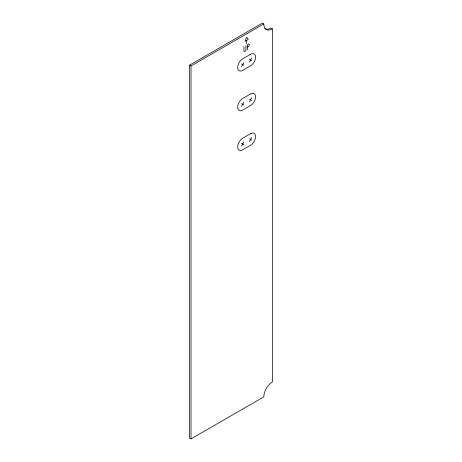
<?xml version="1.0" encoding="UTF-8"?>
<svg xmlns="http://www.w3.org/2000/svg" width="462" height="462" viewBox="0 0 462 462"><rect width="100%" height="100%" fill="white"/><g stroke="black" fill="none" stroke-linecap="round" stroke-linejoin="round"><path stroke-width="0.69" d="M241.534 66.609L243.844 62.601M249.411 62.064L251.726 58.056M241.534 106.306L243.844 102.298M249.411 101.761L251.726 97.753M241.534 146.004L243.844 141.996M249.411 141.453L251.726 137.445M189.587 65.13L262.381 23.1L263.814 23.926A12.156 7.017 -60 0 0 272.413 28.887L272.413 381.987A12.156 7.017 -60 0 0 263.814 396.87L191.02 438.9L189.587 438.074L189.587 65.13L191.02 65.956L263.814 23.926M246.512 40.471L245.004 41.343L246.627 37.156L248.25 39.466L246.627 40.402L246.627 43.774M247.626 47.072L248.215 46.731A1.559 0.901 -60 0 0 249.318 44.82A1.559 0.901 -60 0 0 248.215 44.185L248.048 44.277A0.762 0.439 -60 0 0 247.511 45.207L247.511 49.884M272.413 28.887L270.98 28.061A12.156 7.017 -60 0 1 264.899 28.661M249.411 59.39L251.726 60.724M241.534 63.941L243.844 65.275M249.411 99.087L251.726 100.421M241.534 103.638L243.844 104.972M249.411 138.785L251.726 140.119M241.534 143.33L243.844 144.67M245.917 45.507L245.917 49.711A1.403 0.808 -60 0 1 244.929 51.432A1.403 0.808 -60 0 1 243.936 50.86L243.936 46.65M191.02 65.956L191.02 438.9M250.566 54.268L242.689 58.818A7.092 4.094 -60 0 0 237.676 67.504A7.092 4.094 -60 0 0 242.689 70.397L250.566 65.847A7.092 4.094 -60 0 0 255.578 57.167A7.092 4.094 -60 0 0 250.566 54.268M250.566 93.965L242.689 98.516A7.092 4.094 -60 0 0 237.676 107.196A7.092 4.094 -60 0 0 242.689 110.095L250.566 105.544A7.092 4.094 -60 0 0 255.578 96.858A7.092 4.094 -60 0 0 250.566 93.965M250.566 133.662L242.689 138.213A7.092 4.094 -60 0 0 237.676 146.893A7.092 4.094 -60 0 0 242.689 149.786L250.566 145.241A7.092 4.094 -60 0 0 255.578 136.556A7.092 4.094 -60 0 0 250.566 133.662"/></g></svg>
